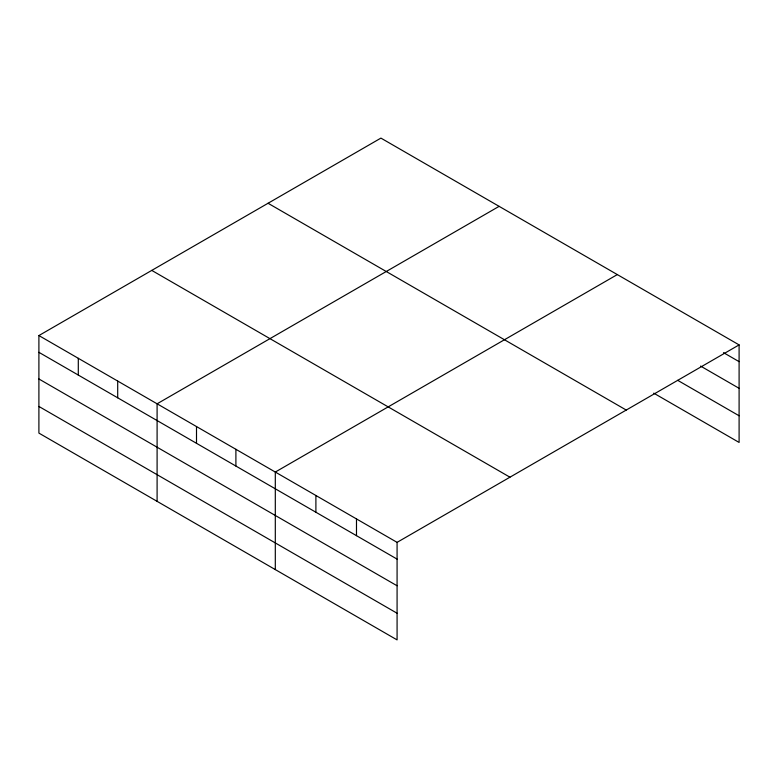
<?xml version="1.0" encoding="UTF-8"?>
<svg xmlns="http://www.w3.org/2000/svg" width="778" height="778" viewBox="0 0 778 778"><rect width="100%" height="100%" fill="white"/><g stroke="black" fill="none" stroke-linecap="round" stroke-linejoin="round"><path stroke-width="1.17" d="M397.081 585.776L397.081 542.363L38.9 335.561L38.9 433.103L397.081 639.895L397.081 585.776L38.9 378.974M653.744 393.162L739.1 442.439L739.1 344.897L380.919 138.105L38.9 335.561M499.116 206.345L157.098 403.801L157.098 501.343M617.314 274.585L275.305 472.051L275.305 569.584M397.081 542.363L739.1 344.897M723.491 352.638L739.1 361.653M700.589 366.078L739.1 388.31M677.687 380.325L739.1 415.773M268.05 203.262L626.232 410.055M151.768 270.404L509.95 477.196M38.9 352.317L397.081 559.11M38.9 406.447L397.081 613.239M356.489 518.926L356.489 535.672M315.897 495.489L315.897 512.235M235.899 449.305L235.899 466.051M196.503 426.558L196.503 443.304M117.702 381.055L117.702 397.811M78.296 358.308L78.296 375.064"/></g></svg>
